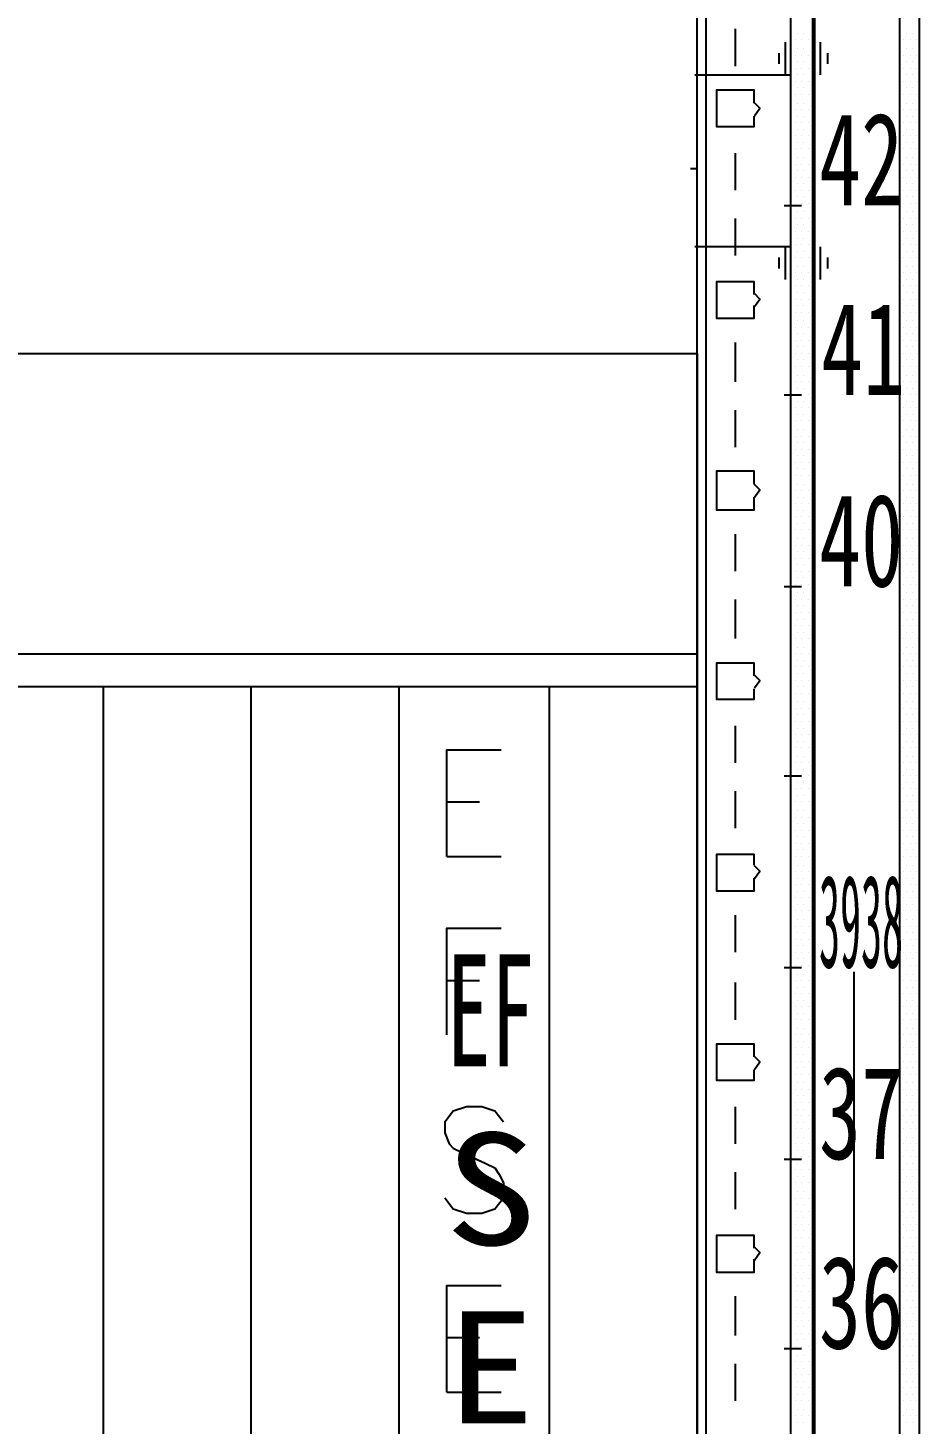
# Model space of a CAD drawing. Header units: metres. Extents: x 17 to 1264, y 17 to 859.
# Drawn here: x 271.4 to 330.3, y 535.1 to 627.5 of the extents above; entities that cross this region are included whole.
import ezdxf

# ---------------------------------------------------------------- set-up
doc = ezdxf.new("R2010")
doc.units = ezdxf.units.M
for name, color, linetype in [('LINES', 7, 'Continuous'), ('POLYLINES', 4, 'Continuous'), ('RECTS', 7, 'Continuous'), ('TEXTS', 3, 'Continuous')]:
    doc.layers.add(name, color=color, linetype=linetype)

msp = doc.modelspace()

# ---------------------------------------------------------------- linework, layer by layer
at = {"layer": 'LINES'}
for p, q in [((315.64, 98.64), (315.64, 693.94)), ((318.16, 627.41), (318.16, 624.96)), ((322.27, 627.12), (322.27, 627.12)), ((322.7, 627.12), (322.7, 627.12)), ((323.27, 627.12), (323.27, 627.12)), ((329.03, 627.12), (329.03, 627.12)), ((329.47, 627.12), (329.47, 627.12)), ((329.9, 627.12), (329.9, 627.12)), ((321.47, 626.54), (321.47, 624.38)), ((322.12, 626.69), (322.12, 626.69)), ((322.27, 626.11), (322.27, 626.11)), ((322.55, 626.69), (322.55, 626.69)), ((322.7, 626.11), (322.7, 626.11)), ((322.99, 626.69), (322.99, 626.69)), ((323.27, 626.11), (323.27, 626.11)), ((323.78, 626.54), (323.78, 624.38)), ((329.03, 626.11), (329.03, 626.11)), ((329.32, 626.69), (329.32, 626.69)), ((329.47, 626.11), (329.47, 626.11)), ((329.75, 626.69), (329.75, 626.69)), ((329.9, 626.11), (329.9, 626.11)), ((330.19, 626.69), (330.19, 626.69)), ((321.04, 625.82), (321.04, 625.1)), ((322.12, 625.68), (322.12, 625.68)), ((322.27, 625.25), (322.27, 625.25)), ((322.55, 625.68), (322.55, 625.68)), ((322.7, 625.25), (322.7, 625.25)), ((322.99, 625.68), (322.99, 625.68)), ((323.27, 625.25), (323.27, 625.25)), ((324.28, 625.82), (324.28, 625.1)), ((329.03, 625.25), (329.03, 625.25)), ((329.32, 625.68), (329.32, 625.68)), ((329.47, 625.25), (329.47, 625.25)), ((329.75, 625.68), (329.75, 625.68)), ((329.9, 625.25), (329.9, 625.25)), ((330.19, 625.68), (330.19, 625.68)), ((322.12, 624.82), (322.12, 624.82)), ((322.27, 624.38), (322.27, 624.38)), ((322.55, 624.82), (322.55, 624.82)), ((322.7, 624.38), (322.7, 624.38)), ((322.99, 624.82), (322.99, 624.82)), ((323.27, 624.38), (323.27, 624.38)), ((329.03, 624.38), (329.03, 624.38)), ((329.32, 624.82), (329.32, 624.82)), ((329.47, 624.38), (329.47, 624.38)), ((329.75, 624.82), (329.75, 624.82)), ((329.9, 624.38), (329.9, 624.38)), ((330.19, 624.82), (330.19, 624.82)), ((322.12, 623.95), (322.12, 623.95)), ((322.27, 623.52), (322.27, 623.52)), ((322.55, 623.95), (322.55, 623.95)), ((322.7, 623.52), (322.7, 623.52)), ((322.99, 623.95), (322.99, 623.95)), ((323.27, 623.52), (323.27, 623.52)), ((329.03, 623.52), (329.03, 623.52)), ((329.32, 623.95), (329.32, 623.95)), ((329.47, 623.52), (329.47, 623.52)), ((329.75, 623.95), (329.75, 623.95)), ((329.9, 623.52), (329.9, 623.52)), ((330.19, 623.95), (330.19, 623.95)), ((322.12, 623.09), (322.12, 623.09)), ((322.27, 622.51), (322.27, 622.51)), ((322.55, 623.09), (322.55, 623.09)), ((322.7, 622.51), (322.7, 622.51)), ((322.99, 623.09), (322.99, 623.09)), ((323.27, 622.51), (323.27, 622.51)), ((329.03, 622.51), (329.03, 622.51)), ((329.32, 623.09), (329.32, 623.09)), ((329.47, 622.51), (329.47, 622.51)), ((329.75, 623.09), (329.75, 623.09)), ((329.9, 622.51), (329.9, 622.51)), ((330.19, 623.09), (330.19, 623.09)), ((322.12, 622.08), (322.12, 622.08)), ((322.27, 621.65), (322.27, 621.65)), ((322.55, 622.08), (322.55, 622.08)), ((322.7, 621.65), (322.7, 621.65)), ((322.99, 622.08), (322.99, 622.08)), ((323.27, 621.65), (323.27, 621.65)), ((329.03, 621.65), (329.03, 621.65)), ((329.32, 622.08), (329.32, 622.08)), ((329.47, 621.65), (329.47, 621.65)), ((329.75, 622.08), (329.75, 622.08)), ((329.9, 621.65), (329.9, 621.65)), ((330.19, 622.08), (330.19, 622.08)), ((322.12, 621.22), (322.12, 621.22)), ((322.27, 620.78), (322.27, 620.78)), ((322.55, 621.22), (322.55, 621.22)), ((322.7, 620.78), (322.7, 620.78)), ((322.99, 621.22), (322.99, 621.22)), ((323.27, 620.78), (323.27, 620.78)), ((329.03, 620.78), (329.03, 620.78)), ((329.32, 621.22), (329.32, 621.22)), ((329.47, 620.78), (329.47, 620.78)), ((329.75, 621.22), (329.75, 621.22)), ((329.9, 620.78), (329.9, 620.78)), ((330.19, 621.22), (330.19, 621.22)), ((322.12, 620.35), (322.12, 620.35)), ((322.27, 619.92), (322.27, 619.92)), ((322.55, 620.35), (322.55, 620.35)), ((322.7, 619.92), (322.7, 619.92)), ((322.99, 620.35), (322.99, 620.35)), ((323.27, 619.92), (323.27, 619.92)), ((329.03, 619.92), (329.03, 619.92)), ((329.32, 620.35), (329.32, 620.35)), ((329.47, 619.92), (329.47, 619.92)), ((329.75, 620.35), (329.75, 620.35)), ((329.9, 619.92), (329.9, 619.92)), ((330.19, 620.35), (330.19, 620.35)), ((318.16, 619.2), (318.16, 616.75)), ((322.12, 619.49), (322.12, 619.49)), ((322.27, 618.91), (322.27, 618.91)), ((322.55, 619.49), (322.55, 619.49)), ((322.7, 618.91), (322.7, 618.91)), ((322.99, 619.49), (322.99, 619.49)), ((323.27, 618.91), (323.27, 618.91)), ((329.03, 618.91), (329.03, 618.91)), ((329.32, 619.49), (329.32, 619.49)), ((329.47, 618.91), (329.47, 618.91)), ((329.75, 619.49), (329.75, 619.49)), ((329.9, 618.91), (329.9, 618.91)), ((330.19, 619.49), (330.19, 619.49)), ((315.21, 618.19), (315.64, 618.19)), ((322.12, 618.48), (322.12, 618.48)), ((322.27, 618.05), (322.27, 618.05)), ((322.55, 618.48), (322.55, 618.48)), ((322.7, 618.05), (322.7, 618.05)), ((322.99, 618.48), (322.99, 618.48)), ((323.27, 618.05), (323.27, 618.05)), ((329.03, 618.05), (329.03, 618.05)), ((329.32, 618.48), (329.32, 618.48)), ((329.47, 618.05), (329.47, 618.05)), ((329.75, 618.48), (329.75, 618.48)), ((329.9, 618.05), (329.9, 618.05)), ((330.19, 618.48), (330.19, 618.48)), ((322.12, 617.62), (322.12, 617.62)), ((322.27, 617.18), (322.27, 617.18)), ((322.55, 617.62), (322.55, 617.62)), ((322.7, 617.18), (322.7, 617.18)), ((322.99, 617.62), (322.99, 617.62)), ((323.27, 617.18), (323.27, 617.18)), ((329.03, 617.18), (329.03, 617.18)), ((329.32, 617.62), (329.32, 617.62)), ((329.47, 617.18), (329.47, 617.18)), ((329.75, 617.62), (329.75, 617.62)), ((329.9, 617.18), (329.9, 617.18)), ((330.19, 617.62), (330.19, 617.62)), ((322.12, 616.75), (322.12, 616.75)), ((322.12, 615.89), (322.12, 615.89)), ((322.27, 616.32), (322.27, 616.32)), ((322.55, 616.75), (322.55, 616.75)), ((322.55, 615.89), (322.55, 615.89)), ((322.7, 616.32), (322.7, 616.32)), ((322.99, 616.75), (322.99, 616.75)), ((322.99, 615.89), (322.99, 615.89)), ((323.27, 616.32), (323.27, 616.32)), ((329.03, 616.32), (329.03, 616.32)), ((329.32, 616.75), (329.32, 616.75)), ((329.32, 615.89), (329.32, 615.89)), ((329.47, 616.32), (329.47, 616.32)), ((329.75, 616.75), (329.75, 616.75)), ((329.75, 615.89), (329.75, 615.89)), ((329.9, 616.32), (329.9, 616.32)), ((330.19, 616.75), (330.19, 616.75)), ((330.19, 615.89), (330.19, 615.89)), ((321.4, 615.74), (322.55, 615.74)), ((322.27, 615.31), (322.27, 615.31)), ((322.7, 615.31), (322.7, 615.31)), ((323.27, 615.31), (323.27, 615.31)), ((329.03, 615.31), (329.03, 615.31)), ((329.47, 615.31), (329.47, 615.31)), ((329.9, 615.31), (329.9, 615.31)), ((318.16, 614.88), (318.16, 612.43)), ((322.12, 614.88), (322.12, 614.88)), ((322.27, 614.45), (322.27, 614.45)), ((322.55, 614.88), (322.55, 614.88)), ((322.7, 614.45), (322.7, 614.45)), ((322.99, 614.88), (322.99, 614.88)), ((323.27, 614.45), (323.27, 614.45)), ((329.03, 614.45), (329.03, 614.45)), ((329.32, 614.88), (329.32, 614.88)), ((329.47, 614.45), (329.47, 614.45)), ((329.75, 614.88), (329.75, 614.88)), ((329.9, 614.45), (329.9, 614.45)), ((330.19, 614.88), (330.19, 614.88)), ((322.12, 614.02), (322.12, 614.02)), ((322.12, 613.15), (322.12, 613.15)), ((322.27, 613.58), (322.27, 613.58)), ((322.55, 614.02), (322.55, 614.02)), ((322.55, 613.15), (322.55, 613.15)), ((322.7, 613.58), (322.7, 613.58)), ((322.99, 614.02), (322.99, 614.02)), ((322.99, 613.15), (322.99, 613.15)), ((323.27, 613.58), (323.27, 613.58)), ((329.03, 613.58), (329.03, 613.58)), ((329.32, 614.02), (329.32, 614.02)), ((329.32, 613.15), (329.32, 613.15)), ((329.47, 613.58), (329.47, 613.58)), ((329.75, 614.02), (329.75, 614.02)), ((329.75, 613.15), (329.75, 613.15)), ((329.9, 613.58), (329.9, 613.58)), ((330.19, 614.02), (330.19, 614.02)), ((330.19, 613.15), (330.19, 613.15)), ((321.04, 612.29), (321.04, 611.57)), ((321.47, 613.01), (321.47, 610.85)), ((322.12, 612.29), (322.12, 612.29)), ((322.27, 612.72), (322.27, 612.72)), ((322.55, 612.29), (322.55, 612.29)), ((322.7, 612.72), (322.7, 612.72)), ((322.99, 612.29), (322.99, 612.29)), ((323.27, 612.72), (323.27, 612.72)), ((323.78, 613.01), (323.78, 610.85)), ((324.28, 612.29), (324.28, 611.57)), ((329.03, 612.72), (329.03, 612.72)), ((329.32, 612.29), (329.32, 612.29)), ((329.47, 612.72), (329.47, 612.72)), ((329.75, 612.29), (329.75, 612.29)), ((329.9, 612.72), (329.9, 612.72)), ((330.19, 612.29), (330.19, 612.29)), ((322.12, 611.28), (322.12, 611.28)), ((322.27, 611.71), (322.27, 611.71)), ((322.55, 611.28), (322.55, 611.28)), ((322.7, 611.71), (322.7, 611.71)), ((322.99, 611.28), (322.99, 611.28)), ((323.27, 611.71), (323.27, 611.71)), ((329.03, 611.71), (329.03, 611.71)), ((329.32, 611.28), (329.32, 611.28)), ((329.47, 611.71), (329.47, 611.71)), ((329.75, 611.28), (329.75, 611.28)), ((329.9, 611.71), (329.9, 611.71)), ((330.19, 611.28), (330.19, 611.28)), ((322.12, 610.42), (322.12, 610.42)), ((322.27, 610.85), (322.27, 610.85)), ((322.55, 610.42), (322.55, 610.42)), ((322.7, 610.85), (322.7, 610.85)), ((322.99, 610.42), (322.99, 610.42)), ((323.27, 610.85), (323.27, 610.85)), ((329.03, 610.85), (329.03, 610.85)), ((329.32, 610.42), (329.32, 610.42)), ((329.47, 610.85), (329.47, 610.85)), ((329.75, 610.42), (329.75, 610.42)), ((329.9, 610.85), (329.9, 610.85)), ((330.19, 610.42), (330.19, 610.42)), ((322.12, 609.55), (322.12, 609.55)), ((322.27, 609.98), (322.27, 609.98)), ((322.55, 609.55), (322.55, 609.55)), ((322.7, 609.98), (322.7, 609.98)), ((322.99, 609.55), (322.99, 609.55)), ((323.27, 609.98), (323.27, 609.98)), ((329.03, 609.98), (329.03, 609.98)), ((329.32, 609.55), (329.32, 609.55)), ((329.47, 609.98), (329.47, 609.98)), ((329.75, 609.55), (329.75, 609.55)), ((329.9, 609.98), (329.9, 609.98)), ((330.19, 609.55), (330.19, 609.55)), ((322.12, 608.69), (322.12, 608.69)), ((322.27, 609.12), (322.27, 609.12)), ((322.55, 608.69), (322.55, 608.69)), ((322.7, 609.12), (322.7, 609.12)), ((322.99, 608.69), (322.99, 608.69)), ((323.27, 609.12), (323.27, 609.12)), ((329.03, 609.12), (329.03, 609.12)), ((329.32, 608.69), (329.32, 608.69)), ((329.47, 609.12), (329.47, 609.12)), ((329.75, 608.69), (329.75, 608.69)), ((329.9, 609.12), (329.9, 609.12)), ((330.19, 608.69), (330.19, 608.69)), ((322.12, 607.68), (322.12, 607.68)), ((322.27, 608.11), (322.27, 608.11)), ((322.55, 607.68), (322.55, 607.68)), ((322.7, 608.11), (322.7, 608.11)), ((322.99, 607.68), (322.99, 607.68)), ((323.27, 608.11), (323.27, 608.11)), ((329.03, 608.11), (329.03, 608.11)), ((329.32, 607.68), (329.32, 607.68)), ((329.47, 608.11), (329.47, 608.11)), ((329.75, 607.68), (329.75, 607.68)), ((329.9, 608.11), (329.9, 608.11)), ((330.19, 607.68), (330.19, 607.68)), ((318.16, 606.67), (318.16, 604.08)), ((322.12, 606.82), (322.12, 606.82)), ((322.27, 607.25), (322.27, 607.25)), ((322.55, 606.82), (322.55, 606.82)), ((322.7, 607.25), (322.7, 607.25)), ((322.99, 606.82), (322.99, 606.82)), ((323.27, 607.25), (323.27, 607.25)), ((329.03, 607.25), (329.03, 607.25)), ((329.32, 606.82), (329.32, 606.82)), ((329.47, 607.25), (329.47, 607.25)), ((329.75, 606.82), (329.75, 606.82)), ((329.9, 607.25), (329.9, 607.25)), ((330.19, 606.82), (330.19, 606.82)), ((322.12, 605.95), (322.12, 605.95)), ((322.27, 606.38), (322.27, 606.38)), ((322.55, 605.95), (322.55, 605.95)), ((322.7, 606.38), (322.7, 606.38)), ((322.99, 605.95), (322.99, 605.95)), ((323.27, 606.38), (323.27, 606.38)), ((329.03, 606.38), (329.03, 606.38)), ((329.32, 605.95), (329.32, 605.95)), ((329.47, 606.38), (329.47, 606.38)), ((329.75, 605.95), (329.75, 605.95)), ((329.9, 606.38), (329.9, 606.38)), ((330.19, 605.95), (330.19, 605.95)), ((322.12, 605.09), (322.12, 605.09)), ((322.27, 605.52), (322.27, 605.52)), ((322.55, 605.09), (322.55, 605.09)), ((322.7, 605.52), (322.7, 605.52)), ((322.99, 605.09), (322.99, 605.09)), ((323.27, 605.52), (323.27, 605.52)), ((329.03, 605.52), (329.03, 605.52)), ((329.32, 605.09), (329.32, 605.09)), ((329.47, 605.52), (329.47, 605.52)), ((329.75, 605.09), (329.75, 605.09)), ((329.9, 605.52), (329.9, 605.52)), ((330.19, 605.09), (330.19, 605.09)), ((322.12, 604.08), (322.12, 604.08)), ((322.27, 604.51), (322.27, 604.51)), ((322.55, 604.08), (322.55, 604.08)), ((322.7, 604.51), (322.7, 604.51)), ((322.99, 604.08), (322.99, 604.08)), ((323.27, 604.51), (323.27, 604.51)), ((329.03, 604.51), (329.03, 604.51)), ((329.32, 604.08), (329.32, 604.08)), ((329.47, 604.51), (329.47, 604.51)), ((329.75, 604.08), (329.75, 604.08)), ((329.9, 604.51), (329.9, 604.51)), ((330.19, 604.08), (330.19, 604.08)), ((321.4, 603.22), (322.55, 603.22)), ((322.12, 603.22), (322.12, 603.22)), ((322.27, 603.65), (322.27, 603.65)), ((322.55, 603.22), (322.55, 603.22)), ((322.7, 603.65), (322.7, 603.65)), ((322.99, 603.22), (322.99, 603.22)), ((323.27, 603.65), (323.27, 603.65)), ((329.03, 603.65), (329.03, 603.65)), ((329.32, 603.22), (329.32, 603.22)), ((329.47, 603.65), (329.47, 603.65)), ((329.75, 603.22), (329.75, 603.22)), ((329.9, 603.65), (329.9, 603.65)), ((330.19, 603.22), (330.19, 603.22)), ((318.16, 602.21), (318.16, 599.76)), ((322.12, 602.35), (322.12, 602.35)), ((322.27, 602.78), (322.27, 602.78)), ((322.55, 602.35), (322.55, 602.35)), ((322.7, 602.78), (322.7, 602.78)), ((322.99, 602.35), (322.99, 602.35)), ((323.27, 602.78), (323.27, 602.78)), ((329.03, 602.78), (329.03, 602.78)), ((329.32, 602.35), (329.32, 602.35)), ((329.47, 602.78), (329.47, 602.78)), ((329.75, 602.35), (329.75, 602.35)), ((329.9, 602.78), (329.9, 602.78)), ((330.19, 602.35), (330.19, 602.35)), ((322.12, 601.49), (322.12, 601.49)), ((322.27, 601.92), (322.27, 601.92)), ((322.55, 601.49), (322.55, 601.49)), ((322.7, 601.92), (322.7, 601.92)), ((322.99, 601.49), (322.99, 601.49)), ((323.27, 601.92), (323.27, 601.92)), ((329.03, 601.92), (329.03, 601.92)), ((329.32, 601.49), (329.32, 601.49)), ((329.47, 601.92), (329.47, 601.92)), ((329.75, 601.49), (329.75, 601.49)), ((329.9, 601.92), (329.9, 601.92)), ((330.19, 601.49), (330.19, 601.49)), ((322.12, 600.48), (322.12, 600.48)), ((322.27, 600.91), (322.27, 600.91)), ((322.55, 600.48), (322.55, 600.48)), ((322.7, 600.91), (322.7, 600.91)), ((322.99, 600.48), (322.99, 600.48)), ((323.27, 600.91), (323.27, 600.91)), ((329.03, 600.91), (329.03, 600.91)), ((329.32, 600.48), (329.32, 600.48)), ((329.47, 600.91), (329.47, 600.91)), ((329.75, 600.48), (329.75, 600.48)), ((329.9, 600.91), (329.9, 600.91)), ((330.19, 600.48), (330.19, 600.48)), ((322.12, 599.62), (322.12, 599.62)), ((322.27, 600.05), (322.27, 600.05)), ((322.55, 599.62), (322.55, 599.62)), ((322.7, 600.05), (322.7, 600.05)), ((322.99, 599.62), (322.99, 599.62)), ((323.27, 600.05), (323.27, 600.05)), ((329.03, 600.05), (329.03, 600.05)), ((329.32, 599.62), (329.32, 599.62)), ((329.47, 600.05), (329.47, 600.05)), ((329.75, 599.62), (329.75, 599.62)), ((329.9, 600.05), (329.9, 600.05)), ((330.19, 599.62), (330.19, 599.62)), ((322.12, 598.75), (322.12, 598.75)), ((322.27, 599.18), (322.27, 599.18)), ((322.55, 598.75), (322.55, 598.75)), ((322.7, 599.18), (322.7, 599.18)), ((322.99, 598.75), (322.99, 598.75)), ((323.27, 599.18), (323.27, 599.18)), ((329.03, 599.18), (329.03, 599.18)), ((329.32, 598.75), (329.32, 598.75)), ((329.47, 599.18), (329.47, 599.18)), ((329.75, 598.75), (329.75, 598.75)), ((329.9, 599.18), (329.9, 599.18)), ((330.19, 598.75), (330.19, 598.75)), ((322.12, 597.89), (322.12, 597.89)), ((322.27, 598.32), (322.27, 598.32)), ((322.55, 597.89), (322.55, 597.89)), ((322.7, 598.32), (322.7, 598.32)), ((322.99, 597.89), (322.99, 597.89)), ((323.27, 598.32), (323.27, 598.32)), ((329.03, 598.32), (329.03, 598.32)), ((329.32, 597.89), (329.32, 597.89)), ((329.47, 598.32), (329.47, 598.32)), ((329.75, 597.89), (329.75, 597.89)), ((329.9, 598.32), (329.9, 598.32)), ((330.19, 597.89), (330.19, 597.89)), ((322.12, 596.88), (322.12, 596.88)), ((322.27, 597.31), (322.27, 597.31)), ((322.55, 596.88), (322.55, 596.88)), ((322.7, 597.31), (322.7, 597.31)), ((322.99, 596.88), (322.99, 596.88)), ((323.27, 597.31), (323.27, 597.31)), ((329.03, 597.31), (329.03, 597.31)), ((329.32, 596.88), (329.32, 596.88)), ((329.47, 597.31), (329.47, 597.31)), ((329.75, 596.88), (329.75, 596.88)), ((329.9, 597.31), (329.9, 597.31)), ((330.19, 596.88), (330.19, 596.88)), ((322.12, 596.02), (322.12, 596.02)), ((322.27, 596.45), (322.27, 596.45)), ((322.27, 595.58), (322.27, 595.58)), ((322.55, 596.02), (322.55, 596.02)), ((322.7, 596.45), (322.7, 596.45)), ((322.7, 595.58), (322.7, 595.58)), ((322.99, 596.02), (322.99, 596.02)), ((323.27, 596.45), (323.27, 596.45)), ((323.27, 595.58), (323.27, 595.58)), ((329.03, 596.45), (329.03, 596.45)), ((329.03, 595.58), (329.03, 595.58)), ((329.32, 596.02), (329.32, 596.02)), ((329.47, 596.45), (329.47, 596.45)), ((329.47, 595.58), (329.47, 595.58)), ((329.75, 596.02), (329.75, 596.02)), ((329.9, 596.45), (329.9, 596.45)), ((329.9, 595.58), (329.9, 595.58)), ((330.19, 596.02), (330.19, 596.02)), ((322.12, 595.15), (322.12, 595.15)), ((322.27, 594.72), (322.27, 594.72)), ((322.55, 595.15), (322.55, 595.15)), ((322.7, 594.72), (322.7, 594.72)), ((322.99, 595.15), (322.99, 595.15)), ((323.27, 594.72), (323.27, 594.72)), ((329.03, 594.72), (329.03, 594.72)), ((329.32, 595.15), (329.32, 595.15)), ((329.47, 594.72), (329.47, 594.72)), ((329.75, 595.15), (329.75, 595.15)), ((329.9, 594.72), (329.9, 594.72)), ((330.19, 595.15), (330.19, 595.15)), ((318.16, 594), (318.16, 591.55)), ((322.12, 594.29), (322.12, 594.29)), ((322.55, 594.29), (322.55, 594.29)), ((322.99, 594.29), (322.99, 594.29)), ((329.32, 594.29), (329.32, 594.29)), ((329.75, 594.29), (329.75, 594.29)), ((330.19, 594.29), (330.19, 594.29)), ((322.12, 593.28), (322.12, 593.28)), ((322.27, 593.71), (322.27, 593.71)), ((322.27, 592.85), (322.27, 592.85)), ((322.55, 593.28), (322.55, 593.28)), ((322.7, 593.71), (322.7, 593.71)), ((322.7, 592.85), (322.7, 592.85)), ((322.99, 593.28), (322.99, 593.28)), ((323.27, 593.71), (323.27, 593.71)), ((323.27, 592.85), (323.27, 592.85)), ((329.03, 593.71), (329.03, 593.71)), ((329.03, 592.85), (329.03, 592.85)), ((329.32, 593.28), (329.32, 593.28)), ((329.47, 593.71), (329.47, 593.71)), ((329.47, 592.85), (329.47, 592.85)), ((329.75, 593.28), (329.75, 593.28)), ((329.9, 593.71), (329.9, 593.71)), ((329.9, 592.85), (329.9, 592.85)), ((330.19, 593.28), (330.19, 593.28)), ((322.12, 592.42), (322.12, 592.42)), ((322.27, 591.98), (322.27, 591.98)), ((322.55, 592.42), (322.55, 592.42)), ((322.7, 591.98), (322.7, 591.98)), ((322.99, 592.42), (322.99, 592.42)), ((323.27, 591.98), (323.27, 591.98)), ((329.03, 591.98), (329.03, 591.98)), ((329.32, 592.42), (329.32, 592.42)), ((329.47, 591.98), (329.47, 591.98)), ((329.75, 592.42), (329.75, 592.42)), ((329.9, 591.98), (329.9, 591.98)), ((330.19, 592.42), (330.19, 592.42)), ((322.12, 591.55), (322.12, 591.55)), ((322.27, 591.12), (322.27, 591.12)), ((322.55, 591.55), (322.55, 591.55)), ((322.7, 591.12), (322.7, 591.12)), ((322.99, 591.55), (322.99, 591.55)), ((323.27, 591.12), (323.27, 591.12)), ((329.03, 591.12), (329.03, 591.12)), ((329.32, 591.55), (329.32, 591.55)), ((329.47, 591.12), (329.47, 591.12)), ((329.75, 591.55), (329.75, 591.55)), ((329.9, 591.12), (329.9, 591.12)), ((330.19, 591.55), (330.19, 591.55)), ((321.4, 590.54), (322.55, 590.54)), ((322.12, 590.69), (322.12, 590.69)), ((322.27, 590.11), (322.27, 590.11)), ((322.55, 590.69), (322.55, 590.69)), ((322.7, 590.11), (322.7, 590.11)), ((322.99, 590.69), (322.99, 590.69)), ((323.27, 590.11), (323.27, 590.11)), ((329.03, 590.11), (329.03, 590.11)), ((329.32, 590.69), (329.32, 590.69)), ((329.47, 590.11), (329.47, 590.11)), ((329.75, 590.69), (329.75, 590.69)), ((329.9, 590.11), (329.9, 590.11)), ((330.19, 590.69), (330.19, 590.69)), ((318.16, 589.68), (318.16, 587.09)), ((322.12, 589.68), (322.12, 589.68)), ((322.27, 589.25), (322.27, 589.25)), ((322.55, 589.68), (322.55, 589.68)), ((322.7, 589.25), (322.7, 589.25)), ((322.99, 589.68), (322.99, 589.68)), ((323.27, 589.25), (323.27, 589.25)), ((329.03, 589.25), (329.03, 589.25)), ((329.32, 589.68), (329.32, 589.68)), ((329.47, 589.25), (329.47, 589.25)), ((329.75, 589.68), (329.75, 589.68)), ((329.9, 589.25), (329.9, 589.25)), ((330.19, 589.68), (330.19, 589.68)), ((322.12, 588.82), (322.12, 588.82)), ((322.27, 588.38), (322.27, 588.38)), ((322.55, 588.82), (322.55, 588.82)), ((322.7, 588.38), (322.7, 588.38)), ((322.99, 588.82), (322.99, 588.82)), ((323.27, 588.38), (323.27, 588.38)), ((329.03, 588.38), (329.03, 588.38)), ((329.32, 588.82), (329.32, 588.82)), ((329.47, 588.38), (329.47, 588.38)), ((329.75, 588.82), (329.75, 588.82)), ((329.9, 588.38), (329.9, 588.38)), ((330.19, 588.82), (330.19, 588.82)), ((322.12, 587.95), (322.12, 587.95)), ((322.27, 587.52), (322.27, 587.52)), ((322.55, 587.95), (322.55, 587.95)), ((322.7, 587.52), (322.7, 587.52)), ((322.99, 587.95), (322.99, 587.95)), ((323.27, 587.52), (323.27, 587.52)), ((329.03, 587.52), (329.03, 587.52)), ((329.32, 587.95), (329.32, 587.95)), ((329.47, 587.52), (329.47, 587.52)), ((329.75, 587.95), (329.75, 587.95)), ((329.9, 587.52), (329.9, 587.52)), ((330.19, 587.95), (330.19, 587.95)), ((322.12, 587.09), (322.12, 587.09)), ((322.27, 586.51), (322.27, 586.51)), ((322.55, 587.09), (322.55, 587.09)), ((322.7, 586.51), (322.7, 586.51)), ((322.99, 587.09), (322.99, 587.09)), ((323.27, 586.51), (323.27, 586.51)), ((329.03, 586.51), (329.03, 586.51)), ((329.32, 587.09), (329.32, 587.09)), ((329.47, 586.51), (329.47, 586.51)), ((329.75, 587.09), (329.75, 587.09)), ((329.9, 586.51), (329.9, 586.51)), ((330.19, 587.09), (330.19, 587.09)), ((322.12, 586.08), (322.12, 586.08)), ((322.27, 585.65), (322.27, 585.65)), ((322.55, 586.08), (322.55, 586.08)), ((322.7, 585.65), (322.7, 585.65)), ((322.99, 586.08), (322.99, 586.08)), ((323.27, 585.65), (323.27, 585.65)), ((329.03, 585.65), (329.03, 585.65)), ((329.32, 586.08), (329.32, 586.08)), ((329.47, 585.65), (329.47, 585.65)), ((329.75, 586.08), (329.75, 586.08)), ((329.9, 585.65), (329.9, 585.65)), ((330.19, 586.08), (330.19, 586.08)), ((322.12, 585.22), (322.12, 585.22)), ((322.27, 584.78), (322.27, 584.78)), ((322.55, 585.22), (322.55, 585.22)), ((322.7, 584.78), (322.7, 584.78)), ((322.99, 585.22), (322.99, 585.22)), ((323.27, 584.78), (323.27, 584.78)), ((329.03, 584.78), (329.03, 584.78)), ((329.32, 585.22), (329.32, 585.22)), ((329.47, 584.78), (329.47, 584.78)), ((329.75, 585.22), (329.75, 585.22)), ((329.9, 584.78), (329.9, 584.78)), ((330.19, 585.22), (330.19, 585.22)), ((322.12, 584.35), (322.12, 584.35)), ((322.27, 583.92), (322.27, 583.92)), ((322.55, 584.35), (322.55, 584.35)), ((322.7, 583.92), (322.7, 583.92)), ((322.99, 584.35), (322.99, 584.35)), ((323.27, 583.92), (323.27, 583.92)), ((329.03, 583.92), (329.03, 583.92)), ((329.32, 584.35), (329.32, 584.35)), ((329.47, 583.92), (329.47, 583.92)), ((329.75, 584.35), (329.75, 584.35)), ((329.9, 583.92), (329.9, 583.92)), ((330.19, 584.35), (330.19, 584.35)), ((322.12, 583.49), (322.12, 583.49)), ((322.27, 582.91), (322.27, 582.91)), ((322.55, 583.49), (322.55, 583.49)), ((322.7, 582.91), (322.7, 582.91)), ((322.99, 583.49), (322.99, 583.49)), ((323.27, 582.91), (323.27, 582.91)), ((329.03, 582.91), (329.03, 582.91)), ((329.32, 583.49), (329.32, 583.49)), ((329.47, 582.91), (329.47, 582.91)), ((329.75, 583.49), (329.75, 583.49)), ((329.9, 582.91), (329.9, 582.91)), ((330.19, 583.49), (330.19, 583.49)), ((322.12, 582.48), (322.12, 582.48)), ((322.27, 582.05), (322.27, 582.05)), ((322.55, 582.48), (322.55, 582.48)), ((322.7, 582.05), (322.7, 582.05)), ((322.99, 582.48), (322.99, 582.48)), ((323.27, 582.05), (323.27, 582.05)), ((329.03, 582.05), (329.03, 582.05)), ((329.32, 582.48), (329.32, 582.48)), ((329.47, 582.05), (329.47, 582.05)), ((329.75, 582.48), (329.75, 582.48)), ((329.9, 582.05), (329.9, 582.05)), ((330.19, 582.48), (330.19, 582.48)), ((318.16, 581.33), (318.16, 578.88)), ((322.12, 581.62), (322.12, 581.62)), ((322.27, 581.18), (322.27, 581.18)), ((322.55, 581.62), (322.55, 581.62)), ((322.7, 581.18), (322.7, 581.18)), ((322.99, 581.62), (322.99, 581.62)), ((323.27, 581.18), (323.27, 581.18)), ((329.03, 581.18), (329.03, 581.18)), ((329.32, 581.62), (329.32, 581.62)), ((329.47, 581.18), (329.47, 581.18)), ((329.75, 581.62), (329.75, 581.62)), ((329.9, 581.18), (329.9, 581.18)), ((330.19, 581.62), (330.19, 581.62)), ((322.12, 580.75), (322.12, 580.75)), ((322.12, 579.89), (322.12, 579.89)), ((322.27, 580.32), (322.27, 580.32)), ((322.55, 580.75), (322.55, 580.75)), ((322.55, 579.89), (322.55, 579.89)), ((322.7, 580.32), (322.7, 580.32)), ((322.99, 580.75), (322.99, 580.75)), ((322.99, 579.89), (322.99, 579.89)), ((323.27, 580.32), (323.27, 580.32)), ((329.03, 580.32), (329.03, 580.32)), ((329.32, 580.75), (329.32, 580.75)), ((329.32, 579.89), (329.32, 579.89)), ((329.47, 580.32), (329.47, 580.32)), ((329.75, 580.75), (329.75, 580.75)), ((329.75, 579.89), (329.75, 579.89)), ((329.9, 580.32), (329.9, 580.32)), ((330.19, 580.75), (330.19, 580.75)), ((330.19, 579.89), (330.19, 579.89)), ((322.27, 579.31), (322.27, 579.31)), ((322.7, 579.31), (322.7, 579.31)), ((323.27, 579.31), (323.27, 579.31)), ((329.03, 579.31), (329.03, 579.31)), ((329.47, 579.31), (329.47, 579.31)), ((329.9, 579.31), (329.9, 579.31)), ((321.4, 578.02), (322.55, 578.02)), ((322.12, 578.88), (322.12, 578.88)), ((322.12, 578.02), (322.12, 578.02)), ((322.27, 578.45), (322.27, 578.45)), ((322.55, 578.88), (322.55, 578.88)), ((322.55, 578.02), (322.55, 578.02)), ((322.7, 578.45), (322.7, 578.45)), ((322.99, 578.88), (322.99, 578.88)), ((322.99, 578.02), (322.99, 578.02)), ((323.27, 578.45), (323.27, 578.45)), ((329.03, 578.45), (329.03, 578.45)), ((329.32, 578.88), (329.32, 578.88)), ((329.32, 578.02), (329.32, 578.02)), ((329.47, 578.45), (329.47, 578.45)), ((329.75, 578.88), (329.75, 578.88)), ((329.75, 578.02), (329.75, 578.02)), ((329.9, 578.45), (329.9, 578.45)), ((330.19, 578.88), (330.19, 578.88)), ((330.19, 578.02), (330.19, 578.02)), ((322.12, 577.15), (322.12, 577.15)), ((322.27, 577.58), (322.27, 577.58)), ((322.55, 577.15), (322.55, 577.15)), ((322.7, 577.58), (322.7, 577.58)), ((322.99, 577.15), (322.99, 577.15)), ((323.27, 577.58), (323.27, 577.58)), ((329.03, 577.58), (329.03, 577.58)), ((329.32, 577.15), (329.32, 577.15)), ((329.47, 577.58), (329.47, 577.58)), ((329.75, 577.15), (329.75, 577.15)), ((329.9, 577.58), (329.9, 577.58)), ((330.19, 577.15), (330.19, 577.15)), ((299.08, 576.29), (301.24, 576.29)), ((318.16, 577.01), (318.16, 574.56)), ((322.12, 576.29), (322.12, 576.29)), ((322.27, 576.72), (322.27, 576.72)), ((322.55, 576.29), (322.55, 576.29)), ((322.7, 576.72), (322.7, 576.72)), ((322.99, 576.29), (322.99, 576.29)), ((323.27, 576.72), (323.27, 576.72)), ((329.03, 576.72), (329.03, 576.72)), ((329.32, 576.29), (329.32, 576.29)), ((329.47, 576.72), (329.47, 576.72)), ((329.75, 576.29), (329.75, 576.29)), ((329.9, 576.72), (329.9, 576.72)), ((330.19, 576.29), (330.19, 576.29)), ((322.12, 575.28), (322.12, 575.28)), ((322.27, 575.71), (322.27, 575.71)), ((322.55, 575.28), (322.55, 575.28)), ((322.7, 575.71), (322.7, 575.71)), ((322.99, 575.28), (322.99, 575.28)), ((323.27, 575.71), (323.27, 575.71)), ((329.03, 575.71), (329.03, 575.71)), ((329.32, 575.28), (329.32, 575.28)), ((329.47, 575.71), (329.47, 575.71)), ((329.75, 575.28), (329.75, 575.28)), ((329.9, 575.71), (329.9, 575.71)), ((330.19, 575.28), (330.19, 575.28)), ((322.12, 574.42), (322.12, 574.42)), ((322.27, 574.85), (322.27, 574.85)), ((322.55, 574.42), (322.55, 574.42)), ((322.7, 574.85), (322.7, 574.85)), ((322.99, 574.42), (322.99, 574.42)), ((323.27, 574.85), (323.27, 574.85)), ((329.03, 574.85), (329.03, 574.85)), ((329.32, 574.42), (329.32, 574.42)), ((329.47, 574.85), (329.47, 574.85)), ((329.75, 574.42), (329.75, 574.42)), ((329.9, 574.85), (329.9, 574.85)), ((330.19, 574.42), (330.19, 574.42)), ((322.12, 573.55), (322.12, 573.55)), ((322.27, 573.98), (322.27, 573.98)), ((322.55, 573.55), (322.55, 573.55)), ((322.7, 573.98), (322.7, 573.98)), ((322.99, 573.55), (322.99, 573.55)), ((323.27, 573.98), (323.27, 573.98)), ((329.03, 573.98), (329.03, 573.98)), ((329.32, 573.55), (329.32, 573.55)), ((329.47, 573.98), (329.47, 573.98)), ((329.75, 573.55), (329.75, 573.55)), ((329.9, 573.98), (329.9, 573.98)), ((330.19, 573.55), (330.19, 573.55)), ((299.08, 572.69), (302.68, 572.69)), ((322.12, 572.69), (322.12, 572.69)), ((322.27, 573.12), (322.27, 573.12)), ((322.55, 572.69), (322.55, 572.69)), ((322.7, 573.12), (322.7, 573.12)), ((322.99, 572.69), (322.99, 572.69)), ((323.27, 573.12), (323.27, 573.12)), ((329.03, 573.12), (329.03, 573.12)), ((329.32, 572.69), (329.32, 572.69)), ((329.47, 573.12), (329.47, 573.12)), ((329.75, 572.69), (329.75, 572.69)), ((329.9, 573.12), (329.9, 573.12)), ((330.19, 572.69), (330.19, 572.69)), ((322.12, 571.68), (322.12, 571.68)), ((322.27, 572.11), (322.27, 572.11)), ((322.55, 571.68), (322.55, 571.68)), ((322.7, 572.11), (322.7, 572.11)), ((322.99, 571.68), (322.99, 571.68)), ((323.27, 572.11), (323.27, 572.11)), ((329.03, 572.11), (329.03, 572.11)), ((329.32, 571.68), (329.32, 571.68)), ((329.47, 572.11), (329.47, 572.11)), ((329.75, 571.68), (329.75, 571.68)), ((329.9, 572.11), (329.9, 572.11)), ((330.19, 571.68), (330.19, 571.68)), ((322.12, 570.82), (322.12, 570.82)), ((322.27, 571.25), (322.27, 571.25)), ((322.55, 570.82), (322.55, 570.82)), ((322.7, 571.25), (322.7, 571.25)), ((322.99, 570.82), (322.99, 570.82)), ((323.27, 571.25), (323.27, 571.25)), ((329.03, 571.25), (329.03, 571.25)), ((329.32, 570.82), (329.32, 570.82)), ((329.47, 571.25), (329.47, 571.25)), ((329.75, 570.82), (329.75, 570.82)), ((329.9, 571.25), (329.9, 571.25)), ((330.19, 570.82), (330.19, 570.82)), ((322.12, 569.95), (322.12, 569.95)), ((322.27, 570.38), (322.27, 570.38)), ((322.55, 569.95), (322.55, 569.95)), ((322.7, 570.38), (322.7, 570.38)), ((322.99, 569.95), (322.99, 569.95)), ((323.27, 570.38), (323.27, 570.38)), ((329.03, 570.38), (329.03, 570.38)), ((329.32, 569.95), (329.32, 569.95)), ((329.47, 570.38), (329.47, 570.38)), ((329.75, 569.95), (329.75, 569.95)), ((329.9, 570.38), (329.9, 570.38)), ((330.19, 569.95), (330.19, 569.95)), ((318.16, 568.8), (318.16, 566.35)), ((322.12, 569.09), (322.12, 569.09)), ((322.27, 569.52), (322.27, 569.52)), ((322.55, 569.09), (322.55, 569.09)), ((322.7, 569.52), (322.7, 569.52)), ((322.99, 569.09), (322.99, 569.09)), ((323.27, 569.52), (323.27, 569.52)), ((329.03, 569.52), (329.03, 569.52)), ((329.32, 569.09), (329.32, 569.09)), ((329.47, 569.52), (329.47, 569.52)), ((329.75, 569.09), (329.75, 569.09)), ((329.9, 569.52), (329.9, 569.52)), ((330.19, 569.09), (330.19, 569.09)), ((322.12, 568.08), (322.12, 568.08)), ((322.27, 568.51), (322.27, 568.51)), ((322.55, 568.08), (322.55, 568.08)), ((322.7, 568.51), (322.7, 568.51)), ((322.99, 568.08), (322.99, 568.08)), ((323.27, 568.51), (323.27, 568.51)), ((329.03, 568.51), (329.03, 568.51)), ((329.32, 568.08), (329.32, 568.08)), ((329.47, 568.51), (329.47, 568.51)), ((329.75, 568.08), (329.75, 568.08)), ((329.9, 568.51), (329.9, 568.51)), ((330.19, 568.08), (330.19, 568.08)), ((322.12, 567.22), (322.12, 567.22)), ((322.27, 567.65), (322.27, 567.65)), ((322.55, 567.22), (322.55, 567.22)), ((322.7, 567.65), (322.7, 567.65)), ((322.99, 567.22), (322.99, 567.22)), ((323.27, 567.65), (323.27, 567.65)), ((329.03, 567.65), (329.03, 567.65)), ((329.32, 567.22), (329.32, 567.22)), ((329.47, 567.65), (329.47, 567.65)), ((329.75, 567.22), (329.75, 567.22)), ((329.9, 567.65), (329.9, 567.65)), ((330.19, 567.22), (330.19, 567.22)), ((322.12, 566.35), (322.12, 566.35)), ((322.27, 566.78), (322.27, 566.78)), ((322.55, 566.35), (322.55, 566.35)), ((322.7, 566.78), (322.7, 566.78)), ((322.99, 566.35), (322.99, 566.35)), ((323.27, 566.78), (323.27, 566.78)), ((329.03, 566.78), (329.03, 566.78)), ((329.32, 566.35), (329.32, 566.35)), ((329.47, 566.78), (329.47, 566.78)), ((329.75, 566.35), (329.75, 566.35)), ((329.9, 566.78), (329.9, 566.78)), ((330.19, 566.35), (330.19, 566.35)), ((321.4, 565.34), (322.55, 565.34)), ((322.12, 565.49), (322.12, 565.49)), ((322.27, 565.92), (322.27, 565.92)), ((322.55, 565.49), (322.55, 565.49)), ((322.7, 565.92), (322.7, 565.92)), ((322.99, 565.49), (322.99, 565.49)), ((323.27, 565.92), (323.27, 565.92)), ((329.03, 565.92), (329.03, 565.92)), ((329.32, 565.49), (329.32, 565.49)), ((329.47, 565.92), (329.47, 565.92)), ((329.75, 565.49), (329.75, 565.49)), ((329.9, 565.92), (329.9, 565.92)), ((330.19, 565.49), (330.19, 565.49)), ((299.08, 564.48), (301.24, 564.48)), ((318.16, 564.34), (318.16, 561.89)), ((322.12, 564.48), (322.12, 564.48)), ((322.27, 564.91), (322.27, 564.91)), ((322.55, 564.48), (322.55, 564.48)), ((322.7, 564.91), (322.7, 564.91)), ((322.99, 564.48), (322.99, 564.48)), ((323.27, 564.91), (323.27, 564.91)), ((326.01, 565.06), (326.01, 544.61)), ((329.03, 564.91), (329.03, 564.91)), ((329.32, 564.48), (329.32, 564.48)), ((329.47, 564.91), (329.47, 564.91)), ((329.75, 564.48), (329.75, 564.48)), ((329.9, 564.91), (329.9, 564.91)), ((330.19, 564.48), (330.19, 564.48)), ((322.12, 563.62), (322.12, 563.62)), ((322.27, 564.05), (322.27, 564.05)), ((322.55, 563.62), (322.55, 563.62)), ((322.7, 564.05), (322.7, 564.05)), ((322.99, 563.62), (322.99, 563.62)), ((323.27, 564.05), (323.27, 564.05)), ((329.03, 564.05), (329.03, 564.05)), ((329.32, 563.62), (329.32, 563.62)), ((329.47, 564.05), (329.47, 564.05)), ((329.75, 563.62), (329.75, 563.62)), ((329.9, 564.05), (329.9, 564.05)), ((330.19, 563.62), (330.19, 563.62)), ((322.12, 562.75), (322.12, 562.75)), ((322.27, 563.18), (322.27, 563.18)), ((322.55, 562.75), (322.55, 562.75)), ((322.7, 563.18), (322.7, 563.18)), ((322.99, 562.75), (322.99, 562.75)), ((323.27, 563.18), (323.27, 563.18)), ((329.03, 563.18), (329.03, 563.18)), ((329.32, 562.75), (329.32, 562.75)), ((329.47, 563.18), (329.47, 563.18)), ((329.75, 562.75), (329.75, 562.75)), ((329.9, 563.18), (329.9, 563.18)), ((330.19, 562.75), (330.19, 562.75)), ((322.12, 561.89), (322.12, 561.89)), ((322.27, 562.32), (322.27, 562.32)), ((322.55, 561.89), (322.55, 561.89)), ((322.7, 562.32), (322.7, 562.32)), ((322.99, 561.89), (322.99, 561.89)), ((323.27, 562.32), (323.27, 562.32)), ((329.03, 562.32), (329.03, 562.32)), ((329.32, 561.89), (329.32, 561.89)), ((329.47, 562.32), (329.47, 562.32)), ((329.75, 561.89), (329.75, 561.89)), ((329.9, 562.32), (329.9, 562.32)), ((330.19, 561.89), (330.19, 561.89)), ((322.12, 560.88), (322.12, 560.88)), ((322.27, 561.31), (322.27, 561.31)), ((322.55, 560.88), (322.55, 560.88)), ((322.7, 561.31), (322.7, 561.31)), ((322.99, 560.88), (322.99, 560.88)), ((323.27, 561.31), (323.27, 561.31)), ((329.03, 561.31), (329.03, 561.31)), ((329.32, 560.88), (329.32, 560.88)), ((329.47, 561.31), (329.47, 561.31)), ((329.75, 560.88), (329.75, 560.88)), ((329.9, 561.31), (329.9, 561.31)), ((330.19, 560.88), (330.19, 560.88)), ((322.12, 560.02), (322.12, 560.02)), ((322.27, 560.45), (322.27, 560.45)), ((322.27, 559.58), (322.27, 559.58)), ((322.55, 560.02), (322.55, 560.02)), ((322.7, 560.45), (322.7, 560.45)), ((322.7, 559.58), (322.7, 559.58)), ((322.99, 560.02), (322.99, 560.02)), ((323.27, 560.45), (323.27, 560.45)), ((323.27, 559.58), (323.27, 559.58)), ((329.03, 560.45), (329.03, 560.45)), ((329.03, 559.58), (329.03, 559.58)), ((329.32, 560.02), (329.32, 560.02)), ((329.47, 560.45), (329.47, 560.45)), ((329.47, 559.58), (329.47, 559.58)), ((329.75, 560.02), (329.75, 560.02)), ((329.9, 560.45), (329.9, 560.45)), ((329.9, 559.58), (329.9, 559.58)), ((330.19, 560.02), (330.19, 560.02)), ((322.12, 559.15), (322.12, 559.15)), ((322.27, 558.72), (322.27, 558.72)), ((322.55, 559.15), (322.55, 559.15)), ((322.7, 558.72), (322.7, 558.72)), ((322.99, 559.15), (322.99, 559.15)), ((323.27, 558.72), (323.27, 558.72)), ((329.03, 558.72), (329.03, 558.72)), ((329.32, 559.15), (329.32, 559.15)), ((329.47, 558.72), (329.47, 558.72)), ((329.75, 559.15), (329.75, 559.15)), ((329.9, 558.72), (329.9, 558.72)), ((330.19, 559.15), (330.19, 559.15)), ((322.12, 558.29), (322.12, 558.29)), ((322.27, 557.71), (322.27, 557.71)), ((322.55, 558.29), (322.55, 558.29)), ((322.7, 557.71), (322.7, 557.71)), ((322.99, 558.29), (322.99, 558.29)), ((323.27, 557.71), (323.27, 557.71)), ((329.03, 557.71), (329.03, 557.71)), ((329.32, 558.29), (329.32, 558.29)), ((329.47, 557.71), (329.47, 557.71)), ((329.75, 558.29), (329.75, 558.29)), ((329.9, 557.71), (329.9, 557.71)), ((330.19, 558.29), (330.19, 558.29)), ((322.12, 557.28), (322.12, 557.28)), ((322.27, 556.85), (322.27, 556.85)), ((322.55, 557.28), (322.55, 557.28)), ((322.7, 556.85), (322.7, 556.85)), ((322.99, 557.28), (322.99, 557.28)), ((323.27, 556.85), (323.27, 556.85)), ((329.03, 556.85), (329.03, 556.85)), ((329.32, 557.28), (329.32, 557.28)), ((329.47, 556.85), (329.47, 556.85)), ((329.75, 557.28), (329.75, 557.28)), ((329.9, 556.85), (329.9, 556.85)), ((330.19, 557.28), (330.19, 557.28)), ((318.16, 556.13), (318.16, 553.68)), ((322.12, 556.42), (322.12, 556.42)), ((322.27, 555.98), (322.27, 555.98)), ((322.55, 556.42), (322.55, 556.42)), ((322.7, 555.98), (322.7, 555.98)), ((322.99, 556.42), (322.99, 556.42)), ((323.27, 555.98), (323.27, 555.98)), ((329.03, 555.98), (329.03, 555.98)), ((329.32, 556.42), (329.32, 556.42)), ((329.47, 555.98), (329.47, 555.98)), ((329.75, 556.42), (329.75, 556.42)), ((329.9, 555.98), (329.9, 555.98)), ((330.19, 556.42), (330.19, 556.42)), ((322.12, 555.55), (322.12, 555.55)), ((322.27, 555.12), (322.27, 555.12)), ((322.55, 555.55), (322.55, 555.55)), ((322.7, 555.12), (322.7, 555.12)), ((322.99, 555.55), (322.99, 555.55)), ((323.27, 555.12), (323.27, 555.12)), ((329.03, 555.12), (329.03, 555.12)), ((329.32, 555.55), (329.32, 555.55)), ((329.47, 555.12), (329.47, 555.12)), ((329.75, 555.55), (329.75, 555.55)), ((329.9, 555.12), (329.9, 555.12)), ((330.19, 555.55), (330.19, 555.55)), ((322.12, 554.69), (322.12, 554.69)), ((322.27, 554.11), (322.27, 554.11)), ((322.55, 554.69), (322.55, 554.69)), ((322.7, 554.11), (322.7, 554.11)), ((322.99, 554.69), (322.99, 554.69)), ((323.27, 554.11), (323.27, 554.11)), ((329.03, 554.11), (329.03, 554.11)), ((329.32, 554.69), (329.32, 554.69)), ((329.47, 554.11), (329.47, 554.11)), ((329.75, 554.69), (329.75, 554.69)), ((329.9, 554.11), (329.9, 554.11)), ((330.19, 554.69), (330.19, 554.69)), ((322.12, 553.68), (322.12, 553.68)), ((322.27, 553.25), (322.27, 553.25)), ((322.55, 553.68), (322.55, 553.68)), ((322.7, 553.25), (322.7, 553.25)), ((322.99, 553.68), (322.99, 553.68)), ((323.27, 553.25), (323.27, 553.25)), ((329.03, 553.25), (329.03, 553.25)), ((329.32, 553.68), (329.32, 553.68)), ((329.47, 553.25), (329.47, 553.25)), ((329.75, 553.68), (329.75, 553.68)), ((329.9, 553.25), (329.9, 553.25)), ((330.19, 553.68), (330.19, 553.68)), ((321.4, 552.67), (322.55, 552.67)), ((322.12, 552.82), (322.12, 552.82)), ((322.27, 552.38), (322.27, 552.38)), ((322.55, 552.82), (322.55, 552.82)), ((322.7, 552.38), (322.7, 552.38)), ((322.99, 552.82), (322.99, 552.82)), ((323.27, 552.38), (323.27, 552.38)), ((329.03, 552.38), (329.03, 552.38)), ((329.32, 552.82), (329.32, 552.82)), ((329.47, 552.38), (329.47, 552.38)), ((329.75, 552.82), (329.75, 552.82)), ((329.9, 552.38), (329.9, 552.38)), ((330.19, 552.82), (330.19, 552.82)), ((318.16, 551.81), (318.16, 549.36)), ((322.12, 551.95), (322.12, 551.95)), ((322.27, 551.52), (322.27, 551.52)), ((322.55, 551.95), (322.55, 551.95)), ((322.7, 551.52), (322.7, 551.52)), ((322.99, 551.95), (322.99, 551.95)), ((323.27, 551.52), (323.27, 551.52)), ((329.03, 551.52), (329.03, 551.52)), ((329.32, 551.95), (329.32, 551.95)), ((329.47, 551.52), (329.47, 551.52)), ((329.75, 551.95), (329.75, 551.95)), ((329.9, 551.52), (329.9, 551.52)), ((330.19, 551.95), (330.19, 551.95)), ((322.12, 551.09), (322.12, 551.09)), ((322.27, 550.51), (322.27, 550.51)), ((322.55, 551.09), (322.55, 551.09)), ((322.7, 550.51), (322.7, 550.51)), ((322.99, 551.09), (322.99, 551.09)), ((323.27, 550.51), (323.27, 550.51)), ((329.03, 550.51), (329.03, 550.51)), ((329.32, 551.09), (329.32, 551.09)), ((329.47, 550.51), (329.47, 550.51)), ((329.75, 551.09), (329.75, 551.09)), ((329.9, 550.51), (329.9, 550.51)), ((330.19, 551.09), (330.19, 551.09)), ((322.12, 550.08), (322.12, 550.08)), ((322.27, 549.65), (322.27, 549.65)), ((322.55, 550.08), (322.55, 550.08)), ((322.7, 549.65), (322.7, 549.65)), ((322.99, 550.08), (322.99, 550.08)), ((323.27, 549.65), (323.27, 549.65)), ((329.03, 549.65), (329.03, 549.65)), ((329.32, 550.08), (329.32, 550.08)), ((329.47, 549.65), (329.47, 549.65)), ((329.75, 550.08), (329.75, 550.08)), ((329.9, 549.65), (329.9, 549.65)), ((330.19, 550.08), (330.19, 550.08)), ((322.12, 549.22), (322.12, 549.22)), ((322.27, 548.78), (322.27, 548.78)), ((322.55, 549.22), (322.55, 549.22)), ((322.7, 548.78), (322.7, 548.78)), ((322.99, 549.22), (322.99, 549.22)), ((323.27, 548.78), (323.27, 548.78)), ((329.03, 548.78), (329.03, 548.78)), ((329.32, 549.22), (329.32, 549.22)), ((329.47, 548.78), (329.47, 548.78)), ((329.75, 549.22), (329.75, 549.22)), ((329.9, 548.78), (329.9, 548.78)), ((330.19, 549.22), (330.19, 549.22)), ((322.12, 548.35), (322.12, 548.35)), ((322.27, 547.92), (322.27, 547.92)), ((322.55, 548.35), (322.55, 548.35)), ((322.7, 547.92), (322.7, 547.92)), ((322.99, 548.35), (322.99, 548.35)), ((323.27, 547.92), (323.27, 547.92)), ((329.03, 547.92), (329.03, 547.92)), ((329.32, 548.35), (329.32, 548.35)), ((329.47, 547.92), (329.47, 547.92)), ((329.75, 548.35), (329.75, 548.35)), ((329.9, 547.92), (329.9, 547.92)), ((330.19, 548.35), (330.19, 548.35)), ((322.12, 547.49), (322.12, 547.49)), ((322.27, 546.91), (322.27, 546.91)), ((322.55, 547.49), (322.55, 547.49)), ((322.7, 546.91), (322.7, 546.91)), ((322.99, 547.49), (322.99, 547.49)), ((323.27, 546.91), (323.27, 546.91)), ((329.03, 546.91), (329.03, 546.91)), ((329.32, 547.49), (329.32, 547.49)), ((329.47, 546.91), (329.47, 546.91)), ((329.75, 547.49), (329.75, 547.49)), ((329.9, 546.91), (329.9, 546.91)), ((330.19, 547.49), (330.19, 547.49)), ((322.12, 546.48), (322.12, 546.48)), ((322.27, 546.05), (322.27, 546.05)), ((322.55, 546.48), (322.55, 546.48)), ((322.7, 546.05), (322.7, 546.05)), ((322.99, 546.48), (322.99, 546.48)), ((323.27, 546.05), (323.27, 546.05)), ((329.03, 546.05), (329.03, 546.05)), ((329.32, 546.48), (329.32, 546.48)), ((329.47, 546.05), (329.47, 546.05)), ((329.75, 546.48), (329.75, 546.48)), ((329.9, 546.05), (329.9, 546.05)), ((330.19, 546.48), (330.19, 546.48)), ((322.12, 545.62), (322.12, 545.62)), ((322.27, 545.18), (322.27, 545.18)), ((322.55, 545.62), (322.55, 545.62)), ((322.7, 545.18), (322.7, 545.18)), ((322.99, 545.62), (322.99, 545.62)), ((323.27, 545.18), (323.27, 545.18)), ((329.03, 545.18), (329.03, 545.18)), ((329.32, 545.62), (329.32, 545.62)), ((329.47, 545.18), (329.47, 545.18)), ((329.75, 545.62), (329.75, 545.62)), ((329.9, 545.18), (329.9, 545.18)), ((330.19, 545.62), (330.19, 545.62)), ((322.12, 544.75), (322.12, 544.75)), ((322.12, 543.89), (322.12, 543.89)), ((322.27, 544.32), (322.27, 544.32)), ((322.55, 544.75), (322.55, 544.75)), ((322.55, 543.89), (322.55, 543.89)), ((322.7, 544.32), (322.7, 544.32)), ((322.99, 544.75), (322.99, 544.75)), ((322.99, 543.89), (322.99, 543.89)), ((323.27, 544.32), (323.27, 544.32)), ((329.03, 544.32), (329.03, 544.32)), ((329.32, 544.75), (329.32, 544.75)), ((329.32, 543.89), (329.32, 543.89)), ((329.47, 544.32), (329.47, 544.32)), ((329.75, 544.75), (329.75, 544.75)), ((329.75, 543.89), (329.75, 543.89)), ((329.9, 544.32), (329.9, 544.32)), ((330.19, 544.75), (330.19, 544.75)), ((330.19, 543.89), (330.19, 543.89)), ((318.16, 543.6), (318.16, 541.01)), ((322.27, 543.31), (322.27, 543.31)), ((322.7, 543.31), (322.7, 543.31)), ((323.27, 543.31), (323.27, 543.31)), ((329.03, 543.31), (329.03, 543.31)), ((329.47, 543.31), (329.47, 543.31)), ((329.9, 543.31), (329.9, 543.31)), ((322.12, 542.88), (322.12, 542.88)), ((322.12, 542.02), (322.12, 542.02)), ((322.27, 542.45), (322.27, 542.45)), ((322.55, 542.88), (322.55, 542.88)), ((322.55, 542.02), (322.55, 542.02)), ((322.7, 542.45), (322.7, 542.45)), ((322.99, 542.88), (322.99, 542.88)), ((322.99, 542.02), (322.99, 542.02)), ((323.27, 542.45), (323.27, 542.45)), ((329.03, 542.45), (329.03, 542.45)), ((329.32, 542.88), (329.32, 542.88)), ((329.32, 542.02), (329.32, 542.02)), ((329.47, 542.45), (329.47, 542.45)), ((329.75, 542.88), (329.75, 542.88)), ((329.75, 542.02), (329.75, 542.02)), ((329.9, 542.45), (329.9, 542.45)), ((330.19, 542.88), (330.19, 542.88)), ((330.19, 542.02), (330.19, 542.02)), ((322.12, 541.15), (322.12, 541.15)), ((322.27, 541.58), (322.27, 541.58)), ((322.55, 541.15), (322.55, 541.15)), ((322.7, 541.58), (322.7, 541.58)), ((322.99, 541.15), (322.99, 541.15)), ((323.27, 541.58), (323.27, 541.58)), ((329.03, 541.58), (329.03, 541.58)), ((329.32, 541.15), (329.32, 541.15)), ((329.47, 541.58), (329.47, 541.58)), ((329.75, 541.15), (329.75, 541.15)), ((329.9, 541.58), (329.9, 541.58)), ((330.19, 541.15), (330.19, 541.15)), ((299.08, 540.86), (301.24, 540.86)), ((322.12, 540.29), (322.12, 540.29)), ((322.27, 540.72), (322.27, 540.72)), ((322.55, 540.29), (322.55, 540.29)), ((322.7, 540.72), (322.7, 540.72)), ((322.99, 540.29), (322.99, 540.29)), ((323.27, 540.72), (323.27, 540.72)), ((329.03, 540.72), (329.03, 540.72)), ((329.32, 540.29), (329.32, 540.29)), ((329.47, 540.72), (329.47, 540.72)), ((329.75, 540.29), (329.75, 540.29)), ((329.9, 540.72), (329.9, 540.72)), ((330.19, 540.29), (330.19, 540.29)), ((321.4, 540.14), (322.55, 540.14)), ((322.12, 539.28), (322.12, 539.28)), ((322.27, 539.71), (322.27, 539.71)), ((322.55, 539.28), (322.55, 539.28)), ((322.7, 539.71), (322.7, 539.71)), ((322.99, 539.28), (322.99, 539.28)), ((323.27, 539.71), (323.27, 539.71)), ((329.03, 539.71), (329.03, 539.71)), ((329.32, 539.28), (329.32, 539.28)), ((329.47, 539.71), (329.47, 539.71)), ((329.75, 539.28), (329.75, 539.28)), ((329.9, 539.71), (329.9, 539.71)), ((330.19, 539.28), (330.19, 539.28)), ((318.16, 539.14), (318.16, 536.69)), ((322.12, 538.42), (322.12, 538.42)), ((322.27, 538.85), (322.27, 538.85)), ((322.55, 538.42), (322.55, 538.42)), ((322.7, 538.85), (322.7, 538.85)), ((322.99, 538.42), (322.99, 538.42)), ((323.27, 538.85), (323.27, 538.85)), ((329.03, 538.85), (329.03, 538.85)), ((329.32, 538.42), (329.32, 538.42)), ((329.47, 538.85), (329.47, 538.85)), ((329.75, 538.42), (329.75, 538.42)), ((329.9, 538.85), (329.9, 538.85)), ((330.19, 538.42), (330.19, 538.42)), ((322.12, 537.55), (322.12, 537.55)), ((322.27, 537.98), (322.27, 537.98)), ((322.55, 537.55), (322.55, 537.55)), ((322.7, 537.98), (322.7, 537.98)), ((322.99, 537.55), (322.99, 537.55)), ((323.27, 537.98), (323.27, 537.98)), ((329.03, 537.98), (329.03, 537.98)), ((329.32, 537.55), (329.32, 537.55)), ((329.47, 537.98), (329.47, 537.98)), ((329.75, 537.55), (329.75, 537.55)), ((329.9, 537.98), (329.9, 537.98)), ((330.19, 537.55), (330.19, 537.55)), ((299.08, 537.26), (302.68, 537.26)), ((322.12, 536.69), (322.12, 536.69)), ((322.27, 537.12), (322.27, 537.12)), ((322.55, 536.69), (322.55, 536.69)), ((322.7, 537.12), (322.7, 537.12)), ((322.99, 536.69), (322.99, 536.69)), ((323.27, 537.12), (323.27, 537.12)), ((329.03, 537.12), (329.03, 537.12)), ((329.32, 536.69), (329.32, 536.69)), ((329.47, 537.12), (329.47, 537.12)), ((329.75, 536.69), (329.75, 536.69)), ((329.9, 537.12), (329.9, 537.12)), ((330.19, 536.69), (330.19, 536.69)), ((322.12, 535.68), (322.12, 535.68)), ((322.27, 536.11), (322.27, 536.11)), ((322.55, 535.68), (322.55, 535.68)), ((322.7, 536.11), (322.7, 536.11)), ((322.99, 535.68), (322.99, 535.68)), ((323.27, 536.11), (323.27, 536.11)), ((329.03, 536.11), (329.03, 536.11)), ((329.32, 535.68), (329.32, 535.68)), ((329.47, 536.11), (329.47, 536.11)), ((329.75, 535.68), (329.75, 535.68)), ((329.9, 536.11), (329.9, 536.11)), ((330.19, 535.68), (330.19, 535.68)), ((322.27, 535.25), (322.27, 535.25)), ((322.7, 535.25), (322.7, 535.25)), ((323.27, 535.25), (323.27, 535.25)), ((329.03, 535.25), (329.03, 535.25)), ((329.47, 535.25), (329.47, 535.25)), ((329.9, 535.25), (329.9, 535.25))]:
    msp.add_line(p, q, dxfattribs=at)
at = {"layer": 'POLYLINES'}
for points in [[(323.42, 695.52), (323.42, 551.95), (323.42, 98.64)], [(323.42, 695.52), (323.42, 551.95), (323.42, 98.64)], [(316.22, 676.66), (316.22, 537.7), (316.22, 98.64)], [(319.39, 621.65), (319.39, 620.93), (316.94, 620.93), (316.94, 623.38), (319.39, 623.38), (319.39, 622.51)], [(319.44, 621.67), (319.79, 622.17), (319.44, 622.52)], [(319.39, 609.12), (319.39, 608.26), (316.94, 608.26), (316.94, 610.7), (319.39, 610.7), (319.39, 609.84)], [(319.44, 609.06), (319.79, 609.55), (319.44, 609.91)], [(319.39, 596.45), (319.39, 595.58), (316.94, 595.58), (316.94, 598.18), (319.39, 598.18), (319.39, 597.31)], [(319.44, 596.44), (319.79, 596.94), (319.44, 597.29)], [(319.39, 583.78), (319.39, 583.06), (316.94, 583.06), (316.94, 585.5), (319.39, 585.5), (319.39, 584.64)], [(319.44, 583.83), (319.79, 584.33), (319.44, 584.68)], [(299.08, 572.69), (299.08, 579.74), (302.68, 579.74)], [(319.39, 571.25), (319.39, 570.38), (316.94, 570.38), (316.94, 572.83), (319.39, 572.83), (319.39, 572.11)], [(319.44, 571.22), (319.79, 571.71), (319.44, 572.07)], [(299.08, 560.88), (299.08, 567.94), (302.68, 567.94)], [(319.39, 558.58), (319.39, 557.86), (316.94, 557.86), (316.94, 560.3), (319.39, 560.3), (319.39, 559.44)], [(319.44, 558.6), (319.79, 559.1), (319.44, 559.45)], [(302.83, 555.12), (302.25, 555.84), (301.39, 556.13), (300.38, 556.13), (299.51, 555.84), (298.94, 555.12), (298.94, 554.4), (299.23, 553.68), (299.51, 553.39), (300.09, 553.1), (301.67, 552.38), (302.25, 552.1), (302.54, 551.66), (302.83, 551.09), (302.83, 550.08), (302.25, 549.36), (301.39, 549.07), (300.38, 549.07), (299.51, 549.36), (298.94, 550.08)], [(319.39, 546.05), (319.39, 545.18), (316.94, 545.18), (316.94, 547.63), (319.39, 547.63), (319.39, 546.77)], [(319.44, 545.99), (319.79, 546.49), (319.44, 546.84)], [(299.08, 537.26), (299.08, 544.32), (302.68, 544.32)]]:
    msp.add_lwpolyline(points, dxfattribs=at)
at = {"layer": 'RECTS'}
for points in [[(160.27, 709.78), (330.33, 709.78), (330.33, 86.11), (160.27, 86.11)], [(161.71, 708.34), (329.03, 708.34), (329.03, 87.55), (161.71, 87.55)], [(167.47, 695.52), (323.27, 695.52), (323.27, 97.2), (167.47, 97.2)], [(168.76, 693.94), (321.83, 693.94), (321.83, 98.64), (168.76, 98.64)], [(315.5, 624.38), (321.83, 624.38), (321.83, 613.01), (315.5, 613.01)], [(174.95, 605.95), (315.64, 605.95), (315.64, 338.54), (174.95, 338.54)], [(174.95, 586.08), (315.64, 586.08), (315.64, 338.54), (174.95, 338.54)], [(266.54, 583.92), (276.33, 583.92), (276.33, 488.74), (266.54, 488.74)], [(276.33, 583.92), (286.12, 583.92), (286.12, 488.74), (276.33, 488.74)], [(286.12, 583.92), (295.91, 583.92), (295.91, 488.74), (286.12, 488.74)], [(295.91, 583.92), (305.85, 583.92), (305.85, 488.74), (295.91, 488.74)], [(305.85, 583.92), (315.64, 583.92), (315.64, 488.74), (305.85, 488.74)]]:
    msp.add_lwpolyline(points, dxfattribs=at)

# ---------------------------------------------------------------- texts
at = {"layer": 'TEXTS'}
for s, height, width, p in [('42', 6.13, 0.666667, (323.71, 615.74)), ('41', 6.13, 0.666667, (323.85, 603.21)), ('40', 6.13, 0.666667, (323.71, 590.54)), ('3938', 6.13, 0.333333, (323.71, 565.34)), ('EF', 7.42, 0.575693, (299.08, 558.8)), ('37', 6.13, 0.666667, (323.71, 552.67)), ('S', 7.42, 1.211985, (298.94, 546.99)), ('36', 6.13, 0.666667, (323.71, 540.14)), ('E', 7.42, 1.151386, (299.08, 535.19))]:
    msp.add_text(s, height=height, dxfattribs=dict(at, width=width)).set_placement(p)

doc.saveas('drawing.dxf')
